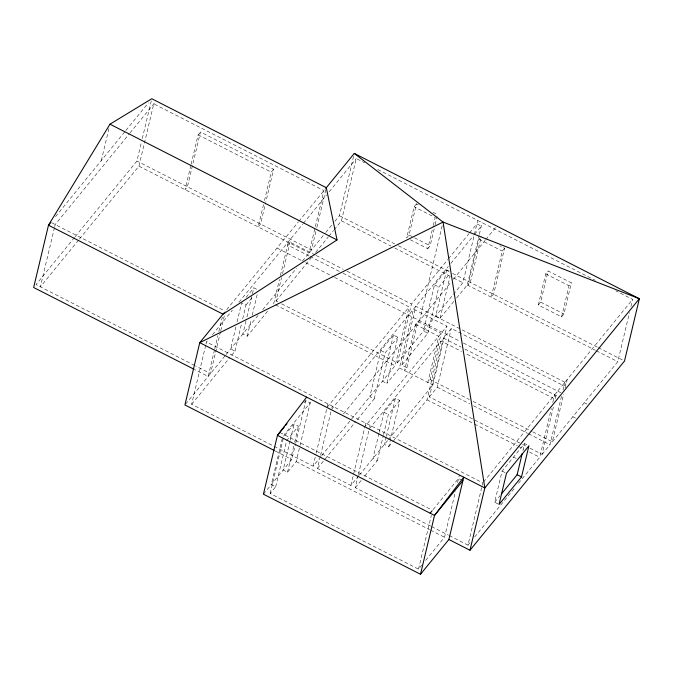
<?xml version="1.0" encoding="UTF-8"?>
<svg xmlns="http://www.w3.org/2000/svg" width="673" height="673" viewBox="0 0 673 673"><rect width="100%" height="100%" fill="white"/><g stroke="black" fill="none" stroke-linecap="round" stroke-linejoin="round"><path stroke-width="0.5" stroke-dasharray="3.37 2.52" d="M54.488 227.609L40.38 286.833L78.741 239.857M54.732 226.582L55.22 224.546L129.3 133.826M101.312 160.527L109.009 128.232M75.191 236.644L136.93 161.032L141.313 142.651M142.289 138.562L151.77 98.738M138.932 166.155L153.772 103.861L323.932 190.594L309.092 252.888L138.932 166.155L79.406 239.05M190.863 165.314L185.058 189.668L187.422 186.766L200.478 131.975L273.608 169.251L265.877 201.723M191.107 164.296L198.114 134.869L200.478 131.975M321.013 456.479L313.088 466.179L191.645 404.28L205.753 345.047M205.997 344.029L206.485 341.985L208.479 339.554M214.502 349.918L208.176 376.468L195.111 369.805M214.746 348.9L217.909 335.625M218.885 331.537L222.283 317.244M220.517 331.705L210.54 373.574L195.582 365.944M220.761 330.679L224.412 315.368M263.513 204.617L258.188 226.944L260.56 224.042L265.633 202.733M264.481 200.562L271.244 172.145L273.608 169.251M235.903 326.885L230.646 348.951L235.012 351.18L230.41 356.808M237.098 321.871L241.641 302.808L246.007 305.037L242.415 320.079M235.012 351.18L241.464 324.092M245.973 320.945L242.869 333.985L247.227 336.214L268.359 310.337M246.932 316.933L252.19 294.867M252.425 293.865L253.864 287.842L257.347 289.626M247.227 336.214L251.29 319.162M252.249 315.149L257.271 294.084M273.642 303.868L279.446 279.522M280.405 275.467L288.481 241.573M277.873 301.925L276.006 300.974L281.566 277.646M282.534 273.583L290.845 238.679M315.839 231.613L311.464 249.994L136.93 161.032M316.815 227.524L326.06 188.726M282.307 438.401L271.32 484.543L275.678 486.764L270.159 493.519L418.505 569.139L421.761 565.16M270.159 493.519L284.174 434.691L310.194 402.833L305.828 400.612L303.876 403.001M334.893 221.299L339.453 215.722L354.048 154.445M275.678 486.764L286.673 440.622L298.501 426.144L294.135 423.914L283.627 436.785M334.178 229.745L341.447 220.837L356.286 158.55L364.699 162.832M290.071 440.966L283.14 470.057L287.506 472.286L296.179 461.661L299.805 446.451M290.315 439.965L294.135 423.914M287.506 472.286L293.722 446.199M294.673 442.186L298.501 426.144M263.429 494.192L291.813 459.44L295.439 444.222M295.683 443.213L305.828 400.612M300.049 445.433L311.019 399.375M313.088 466.179L315.99 454.006M316.226 452.996L327.103 407.35L409.1 306.938L340.908 272.178M327.314 406.484L327.928 403.884M358.692 475.912L350.902 485.452L317.454 468.4L319.625 459.272M320.592 455.217L331.469 409.571L448.218 266.609M331.882 407.846L332.294 406.113M416.478 203.885L414.114 206.779L406.694 237.931L409.058 235.028L416.478 203.885L418.312 204.819M393.461 335.078L382.466 381.221L386.832 383.442L397.827 337.299L393.461 335.078L380.851 350.524L369.856 396.666L374.222 398.887L356.396 420.718M350.902 485.452L364.917 426.623L446.914 326.212L413.466 309.168L399.451 367.996L386.832 383.442M365.128 425.757L365.742 423.166M374.222 398.887L385.208 352.745L397.827 337.299M430.72 526.143L355.268 487.681L358.162 475.508M358.406 474.49L369.284 428.844L441.025 340.992L461.518 351.441M369.696 427.119L370.108 425.386M378.949 433.345L372.977 458.422L377.343 460.643L363.058 478.141M379.193 432.344L383.972 412.28L395.404 398.281L399.77 400.502L388.775 446.645L384.409 444.424L386.083 437.4M321.669 455.671L395.085 365.767L409.1 306.938M281.617 303.826L397.449 362.873L411.464 304.045L447.823 259.526M410.362 239.798L427.784 248.674L433.05 226.574M433.286 225.564L435.204 217.53L414.114 206.779M377.343 460.643L383.316 435.566M383.551 434.565L388.338 414.501L399.77 400.502M427.784 248.674L430.148 245.78L434.935 225.682M435.179 224.681L437.088 216.647M415.527 324.445L438.804 336.307L427.809 382.449L430.173 379.555L441.168 333.413L417.899 321.551L415.527 324.445L404.54 370.587L406.904 367.694L401.815 365.103L415.83 306.265L566.355 382.996L563.991 385.89L451.28 328.441L443.389 338.09L429.374 396.927L521.6 443.936M386.319 436.398L395.404 398.281M406.904 367.694L417.899 321.551M419.557 320.693L442.321 225.119M449.295 271.244L446.679 269.907L434.464 284.872L423.468 331.015L427.835 333.236L401.815 365.103M427.835 333.236L438.821 287.093L449.757 273.709M446.679 269.907L435.692 316.049L440.049 318.27L453.981 301.21M440.049 318.27L450.086 276.14M392.729 441.799L427.01 399.821L441.025 340.992M388.397 439.545L432.899 385.049L446.914 326.212M429.374 396.927L437.265 387.269L451.28 328.441M397.449 362.873L462.889 282.744L477.729 220.45M456.639 297.962L467.255 284.965L479.092 235.264M479.336 234.246L482.095 222.67M480.152 237.746L478.974 239.193L467.979 285.335L470.343 282.441L481.338 236.299M418.505 569.139L431.317 515.383M504.607 248.16L502.243 251.054L491.248 297.197L493.612 294.303L504.607 248.16L499.955 245.788M425.664 560.382L444.525 537.281L455.402 491.635M457.573 482.507L459.365 474.987M449.354 535.632L467.979 545.13L482.819 482.844L206.485 341.985M538.316 305.02L545.736 273.869L548.1 270.975L571.369 282.837L563.949 313.98L561.585 316.882L538.316 305.02L540.68 302.118L548.1 270.975M498.163 504.01L494.672 502.235L502.092 471.083L524.561 443.574L527.186 444.903M522.887 450.607L524.561 443.574M561.585 316.882L569.005 285.731L571.369 282.837M518.471 483.307L539.729 457.278L551.33 408.587M552.777 402.504L554.569 394.984M529.979 448.21L542.093 454.376L553.694 405.693M555.385 398.593L556.933 392.09M542.093 454.376L549.976 444.727L561.576 396.035M563.023 389.953L564.815 382.432M532.755 431.847L552.34 441.825L563.696 394.151M565.152 388.069L567.179 379.538M552.34 441.825L617.78 361.695L629.457 312.676M630.921 306.551L632.62 299.401L615.82 290.837M55.506 216.63L125.22 131.26M125.876 130.444L148.455 102.801M129.956 133.018L155.547 101.69M74.526 237.451L36.014 284.612L194.648 365.473M226.708 309.656L298.164 222.149M298.829 221.341L326.304 187.7M212.449 334.683L232.336 310.329M238.965 302.211L302.749 224.109M303.405 223.301L326.54 194.968M329.19 191.738L356.286 158.55M246.141 297.298L253.864 287.842M246.007 305.037L253.082 296.372M185.58 404.137L225.455 355.302M226.111 354.511L258.104 315.334M262.739 309.656L296.515 268.3M302.471 260.998L325.126 233.253M325.782 232.454L332.285 224.488M191.645 404.28L229.754 357.615M276.006 300.974L311.044 258.07M315.671 252.409L328.231 237.031M328.887 236.215L333.514 230.553M448.479 258.718L468.972 233.624M469.636 232.816L476.905 223.907L481.271 226.136L473.994 235.037M450.86 263.37L473.338 235.844M343.474 413.861L450.708 282.542M453.358 279.295L485.174 240.337M485.839 239.529L496.817 226.078M317.454 468.4L355.739 421.525M359.34 475.121L387.732 440.352M355.268 487.681L362.411 478.932M388.775 446.645L392.073 442.607M433.176 509.511L458.54 478.453L462.031 480.228M483.483 482.028L632.62 299.401M494.672 502.235L499.963 495.757M467.979 545.13L469.973 542.69M474.625 536.995L514.483 488.186M377.772 169.503L595.277 280.372M432.983 212.298L437.568 214.637M478.974 239.193L502.243 251.054M545.736 273.869L569.005 285.731M409.058 235.028L413.643 237.367M414.56 237.838L430.148 245.78M540.68 302.118L563.949 313.98M198.114 134.869L271.244 172.145M339.453 215.722L394.614 243.836M398.349 245.746L448.841 271.48M452.584 273.381L597.397 347.201M598.331 347.68L622.643 360.072M341.447 220.837L390.954 246.074M394.698 247.984L449.808 276.073M453.552 277.983L462.889 282.744M467.255 284.965L595.454 350.313M596.379 350.784L617.78 361.695M434.464 284.872L438.821 287.093M315.25 255L290.021 242.145L287.657 245.039L309.143 255.992M316.184 255.471L343.272 269.284M347.007 271.185L411.464 304.045M310.076 256.463L339.974 271.707M584.273 402.723L586.89 404.061M277.024 248.043L301.925 260.737M305.66 262.638L333.665 276.914M334.599 277.394L459.701 341.161M463.428 343.062L562.081 393.343M443.389 338.09L461.089 347.117M464.816 349.018L556.108 395.547L553.744 398.441L465.245 353.333M572.841 416.73L575.457 418.059M380.851 350.524L385.208 352.745M430.173 379.555L469.342 399.518M473.069 401.419L531.821 431.368M275.509 304.819L395.085 365.767M399.451 367.996L432.899 385.049M437.265 387.269L469.863 403.893M473.59 405.785L527.624 433.328M528.549 433.807L549.976 444.727M522.534 444.407L526.261 446.308M427.01 399.821L473.59 423.561M474.524 424.04L517.369 445.879M518.303 446.35L523.888 449.202M529.483 452.054L539.729 457.278M513.524 457.085L516.149 458.422M51.728 222.763L225.379 311.279M502.092 471.083L505.583 472.867M383.972 412.28L388.338 414.501M279.817 432.47L432.529 510.311M431.654 526.614L448.42 535.161M275.08 450.91L291.813 459.44M296.179 461.661L429.601 529.668M430.535 530.147L444.525 537.281"/><path stroke-width="1.01" d="M420.507 574.262L434.522 515.425L463.731 477.216L448.891 539.502L420.507 574.262L263.429 494.192L277.444 435.364L306.652 397.146M448.891 539.502L469.981 550.253L484.821 487.959L443.053 222.065L354.292 153.427L326.304 187.7L337.013 239.924L223.015 314.173L48.49 225.219L109.968 124.194L151.77 98.738L326.304 187.7M501.284 494.142L517.142 474.717L522.172 453.619M521.508 476.938L528.928 445.795L506.458 473.312L499.038 504.456L521.508 476.938L517.142 474.717M50.854 222.317L48.49 225.219L33.65 287.506L194.177 369.334M224.202 312.726L199.755 342.658L184.915 404.953L274.155 450.439M284.368 426.892L277.444 435.364L434.522 515.425L462.906 480.673M285.672 425.302L286.967 423.704M430.156 513.205L431.931 511.034M469.981 550.253L624.51 361.022L639.35 298.728L354.292 153.427M109.968 124.194L337.013 239.924M639.35 298.728L484.821 487.959L199.755 342.658L443.053 222.065L639.35 298.728"/></g></svg>
